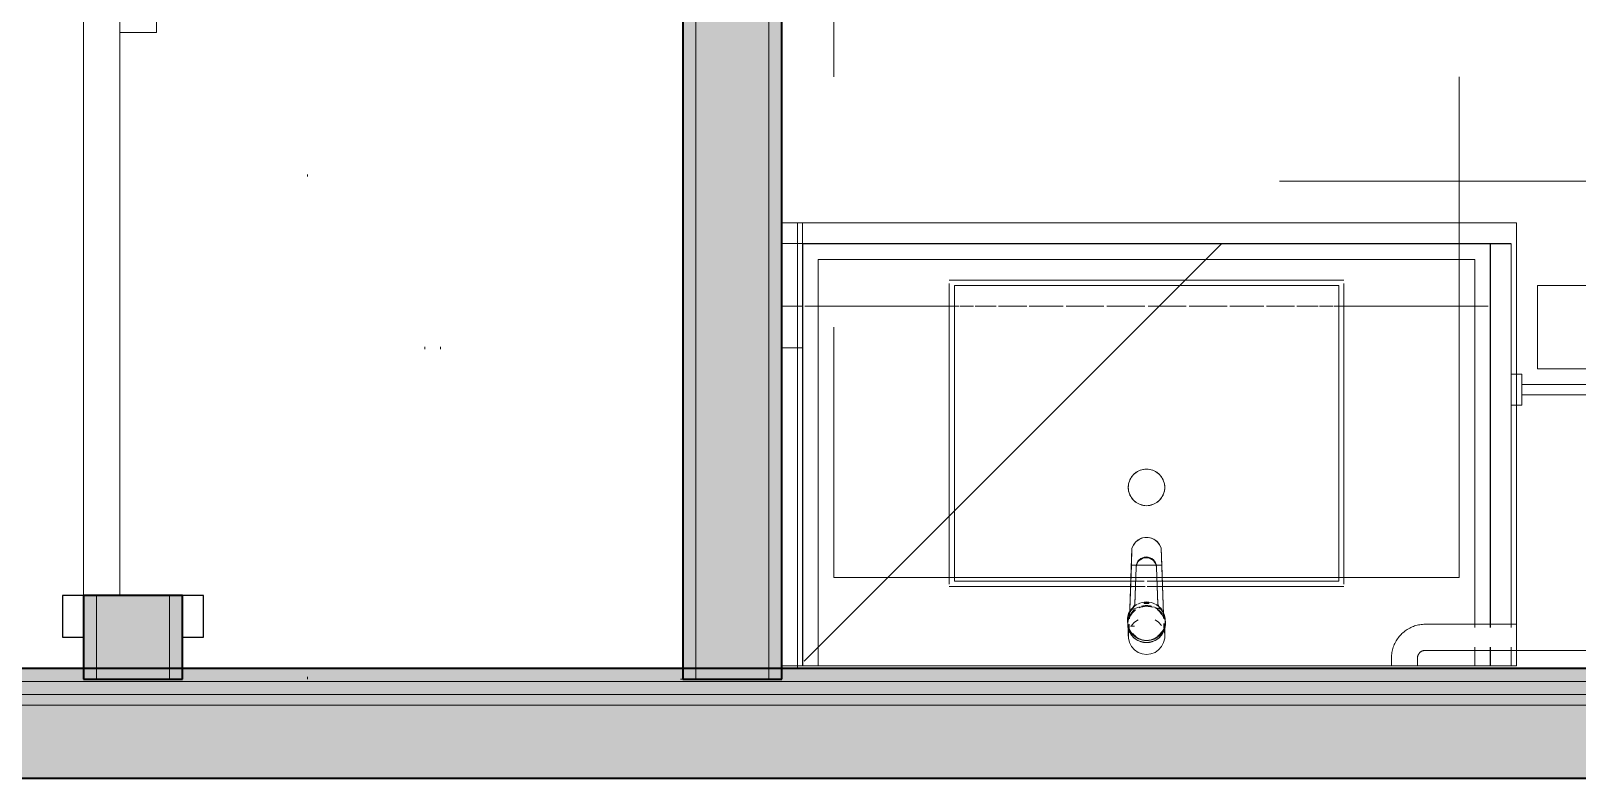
# Model space of a CAD drawing. Header units: inches. Extents: x 6 to 8416, y -388 to 6104.
# Drawn here: x 4235.4 to 4309.6, y 921.1 to 956.9 of the extents above; entities that cross this region are included whole.
import ezdxf

# ---------------------------------------------------------------- set-up
doc = ezdxf.new("R2010")
doc.units = ezdxf.units.IN
doc.header["$MEASUREMENT"] = 0
for name, pattern in [('Dash 1_16_', [48, 24, -24]), ('Dot 1_16_', [24, 0, -24]), ('Hidden 1_16_', [36, 24, -12]), ('Hidden 3_16_', [13.5, 9, -4.5])]:
    doc.linetypes.add(name, pattern=pattern)
for name, color, linetype, lineweight in [('A-DOOR', 31, 'Continuous', 18), ('A-DOOR-FRAM', 31, 'Continuous', 25), ('A-GENM', 13, 'Continuous', 18), ('A-ROOM', 32, 'Continuous', 13), ('A-WALL', 113, 'Continuous', 25), ('A-WALL-PATT', 111, 'Continuous', 35), ('I-WALL', 2, 'Continuous', 25), ('P-SANR-FIXT', 6, 'Continuous', 18), ('Q-CASE', 31, 'Continuous', 18), ('Q-SPCQ', 91, 'Continuous', 18)]:
    doc.layers.add(name, color=color, linetype=linetype, lineweight=lineweight)
pattern_1 = [(45, (-159.387, -925.686), (-16.97056, 16.97056), [])]

# ---------------------------------------------------------------- blocks, each defined once
blk = doc.blocks.new('PL BA Toilet-Unit-Two Piece-ICC ADA-AM - ICC Type B_ Side Approach_ Swing Up Bar-V318-LEVEL 3 - PLAN Copy 1 Copy 1')
at = {"layer": 'A-GENM', "linetype": 'Hidden 1_16_', "lineweight": 9}
for p, q in [((0, -5.375), (0, -0.625)), ((33, -24), (33, -0.625)), ((0, -17.651), (0, -5.375)), ((0, -18.25), (0, -17.651)), ((0, -21.911), (0, -18.441)), ((0, -22.953), (0, -22.053)), ((0, -46.547), (0, -22.953)), ((33, -24), (48, -24)), ((48, -56), (48, -24)), ((0, -47.079), (0, -46.547)), ((0, -51.798), (0, -47.138)), ((39.75, -46.75), (36, -50.5)), ((37, -49.5), (39.75, -46.75)), ((41.164, -48.164), (39.75, -46.75)), ((39.914, -46.914), (40.25, -47.25)), ((40.25, -47.25), (41.164, -48.164)), ((39.828, -49.5), (41.164, -48.164)), ((41.164, -48.164), (40.078, -49.25)), ((36, -50.5), (37, -49.5)), ((40.078, -49.25), (39.828, -49.5)), ((45.25, -49.5), (39.828, -49.5)), ((39.828, -49.5), (45.25, -49.5)), ((45.25, -51.5), (45.25, -49.5)), ((45.25, -49.5), (45.25, -51.5)), ((36, -50.5), (39.75, -54.25)), ((39.75, -54.25), (36, -50.5)), ((0, -56), (0, -51.849)), ((41.164, -52.836), (39.828, -51.5)), ((39.828, -51.5), (45.25, -51.5)), ((39.914, -51.586), (41.164, -52.836)), ((45.25, -51.5), (40, -51.5)), ((39.75, -54.25), (41.164, -52.836)), ((41.164, -52.836), (39.75, -54.25)), ((0, -56), (48, -56))]:
    blk.add_line(p, q, dxfattribs=at)
blk = doc.blocks.new('GM BA Vanity-Single - Lav Cab _ Apron-ICC ADA-AM - 33_ Sink Cab_End Panel - Forward-V320-LEVEL 3 - PLAN Copy 1 Copy 1')
at = {"layer": 'A-GENM'}
for p, q in [((0.75, 22), (0, 22)), ((0, 22), (0, 16)), ((0, 16), (0, 22)), ((0, 22), (0.75, 22)), ((0.75, 22), (0, 22)), ((0, 22), (0, 16)), ((0, 16), (0, 22)), ((0, 22), (0.75, 22)), ((0.75, 16), (0.75, 22)), ((0.75, 22), (0.75, 16)), ((1, 22), (0.75, 22)), ((0.75, 22), (1, 22)), ((35.25, 22), (1, 22)), ((1, 22), (35.25, 22)), ((35.25, 0.75), (35.25, 22)), ((35.25, 22), (35.25, 2.601)), ((8.281, 4.813), (8.281, 19)), ((8.281, 19), (26.719, 19)), ((26.719, 19), (8.281, 19)), ((8.281, 19), (8.281, 4.813)), ((26.719, 19), (26.719, 4.813)), ((26.719, 4.813), (26.719, 19)), ((0, 16), (0, 0.625)), ((0, 0.75), (0, 16)), ((0, 16), (0, 0.75)), ((0, 0.75), (0, 16)), ((0.75, 0.625), (0.75, 16)), ((0.75, 16), (0.75, 0.75)), ((16.746, 4.813), (8.281, 4.813)), ((8.281, 4.813), (16.746, 4.813)), ((16.975, 4.813), (16.746, 4.813)), ((16.746, 4.813), (16.975, 4.813)), ((17.386, 4.813), (16.975, 4.813)), ((16.975, 4.813), (17.386, 4.813)), ((17.999, 4.813), (17.531, 4.813)), ((17.531, 4.813), (17.999, 4.813)), ((18.254, 4.813), (17.999, 4.813)), ((17.999, 4.813), (18.254, 4.813)), ((26.719, 4.813), (18.254, 4.813)), ((18.254, 4.813), (26.719, 4.813)), ((35.25, 1.66), (35.25, 0.75)), ((35.25, 0.75), (0, 0.75)), ((0, 0.75), (0.75, 0.75)), ((0.75, 0.75), (35.25, 0.75))]:
    blk.add_line(p, q, dxfattribs=at)
blk = doc.blocks.new('GM Outlet Zone-AM - GM Outlet Zone-AM-V322-LEVEL 3 - PLAN Copy 1 Copy 1')
at = {"layer": 'A-GENM', "linetype": 'Dash 1_16_', "lineweight": 9}
for p, q in [((-3, 1), (3, 1)), ((3, 1), (-3, 1)), ((-3, 0.75), (-3, 1)), ((-3, 1), (-3, 0)), ((-3, 0), (-3, 0.75)), ((3, 1), (3, 0.75)), ((3, 1), (3, 0)), ((3, 0.75), (3, 0)), ((-3, 0), (3, 0)), ((3, 0), (-3, 0))]:
    blk.add_line(p, q, dxfattribs=at)
blk = doc.blocks.new('z Nested-Toilet Grab Bars - z Nested-Toilet Grab Bars-V327-LEVEL 3 - PLAN Copy 1 Copy 1')
at = {"layer": 'A-GENM', "linetype": 'Dash 1_16_', "lineweight": 9}
for p, q in [((-1.753, 29.754), (-1.738, 29.733)), ((-1.711, 29.691), (-1.699, 29.67)), ((-1.699, 29.67), (-1.687, 29.647)), ((-1.645, 29.53), (-1.639, 29.506)), ((-1.639, 29.506), (-1.634, 29.481)), ((-1.634, 29.481), (-1.63, 29.457)), ((-1.63, 29.457), (-1.628, 29.432)), ((-1.625, 28.859), (-1.625, 28.786)), ((-1.625, 28.786), (-1.625, 28.707)), ((-1.625, 28.707), (-1.625, 28.624)), ((-1.625, 28.624), (-1.625, 28.537)), ((-1.625, 28.513), (-1.625, 28.601)), ((-1.625, 28.537), (-1.625, 28.446)), ((-1.625, 28.421), (-1.625, 28.513)), ((-1.625, 28.446), (-1.625, 28.351)), ((-1.625, 28.351), (-1.625, 28.253)), ((-2.875, 26), (-2.875, 0.625)), ((-2.875, 26), (-2.875, 0.625)), ((-1.625, 0.625), (-1.625, 26)), ((-1.625, 0.625), (-1.625, 26)), ((-41.692, 2.595), (-41.75, 2.566)), ((-41.633, 2.622), (-41.692, 2.595)), ((-36.625, 2.75), (-41, 2.75)), ((-7, 2.75), (-36.625, 2.75)), ((-42.515, 1.714), (-42.537, 1.653)), ((-42.49, 1.774), (-42.515, 1.714)), ((-42.252, 2.16), (-42.293, 2.109)), ((-41.004, 1.5), (-41, 1.5)), ((-41, 1.5), (-36.625, 1.5)), ((-36.625, 1.5), (-7, 1.5)), ((-42.625, 1.143), (-42.625, 1.125)), ((-42.625, 1.125), (-42.625, 0.75)), ((-42.611, 1.337), (-42.618, 1.272)), ((-42.601, 1.401), (-42.611, 1.337)), ((-41.375, 1.14), (-41.374, 1.155)), ((-41.375, 1.125), (-41.375, 1.14)), ((-41.375, 0.75), (-41.375, 1.125)), ((-41.374, 1.155), (-41.372, 1.17)), ((-41.372, 1.17), (-41.37, 1.185)), ((-41.351, 1.257), (-41.345, 1.271)), ((-41.325, 1.311), (-41.318, 1.324)), ((-41.318, 1.324), (-41.31, 1.337)), ((-41.261, 1.394), (-41.25, 1.404)), ((-41.215, 1.432), (-41.203, 1.441)), ((-41.203, 1.441), (-41.19, 1.448)), ((-41.19, 1.448), (-41.177, 1.456)), ((-6.625, 1.125), (-6.625, 0.625)), ((-5.375, 0.625), (-5.375, 1.125))]:
    blk.add_line(p, q, dxfattribs=at)
at = {"layer": 'A-GENM', "linetype": 'Dash 1_16_', "lineweight": 9, "flags": 128}
for points in [[(-2.875, 29.375), (-2.875, 29.4), (-2.873, 29.425), (-2.871, 29.45), (-2.867, 29.475), (-2.863, 29.499), (-2.857, 29.524), (-2.851, 29.548), (-2.843, 29.572), (-2.835, 29.595), (-2.826, 29.618), (-2.815, 29.641), (-2.804, 29.664), (-2.792, 29.686), (-2.78, 29.707), (-2.766, 29.728), (-2.751, 29.748), (-2.736, 29.768), (-2.72, 29.787), (-2.703, 29.806), (-2.685, 29.823), (-2.667, 29.84), (-2.648, 29.857), (-2.629, 29.872), (-2.608, 29.887), (-2.588, 29.901), (-2.566, 29.914), (-2.545, 29.926), (-2.522, 29.938), (-2.5, 29.948), (-2.476, 29.958), (-2.453, 29.966), (-2.429, 29.974), (-2.405, 29.98), (-2.381, 29.986), (-2.356, 29.991), (-2.332, 29.995), (-2.307, 29.997), (-2.282, 29.999), (-2.257, 30), (-2.25, 30)], [(-2.25, 30), (-2.225, 30), (-2.2, 29.998), (-2.175, 29.996), (-2.15, 29.992), (-2.126, 29.988), (-2.101, 29.982), (-2.077, 29.976), (-2.053, 29.968), (-2.03, 29.96), (-2.007, 29.951), (-1.984, 29.94), (-1.961, 29.929), (-1.939, 29.917), (-1.918, 29.905), (-1.897, 29.891), (-1.877, 29.876), (-1.857, 29.861), (-1.838, 29.845), (-1.819, 29.828), (-1.802, 29.81), (-1.785, 29.792), (-1.768, 29.773), (-1.753, 29.754)], [(-1.738, 29.733), (-1.724, 29.713), (-1.711, 29.691)], [(-2.875, 29.375), (-2.875, 29.372), (-2.875, 29.364), (-2.875, 29.351), (-2.875, 29.332), (-2.875, 29.308), (-2.875, 29.278), (-2.875, 29.244), (-2.875, 29.204), (-2.875, 29.159), (-2.875, 29.109), (-2.875, 29.054), (-2.875, 28.994), (-2.875, 28.929), (-2.875, 28.859), (-2.875, 28.786), (-2.875, 28.707), (-2.875, 28.624), (-2.875, 28.537), (-2.875, 28.446), (-2.875, 28.351), (-2.875, 28.253), (-2.875, 28.15), (-2.875, 28.045), (-2.875, 27.936), (-2.875, 27.824), (-2.875, 27.708), (-2.875, 27.591), (-2.875, 27.47), (-2.875, 27.348), (-2.875, 27.223), (-2.875, 27.096), (-2.875, 26.968), (-2.875, 26.838), (-2.875, 26.706), (-2.875, 26.574), (-2.875, 26.44), (-2.875, 26.306), (-2.875, 26.171), (-2.875, 26.036), (-2.875, 26)], [(-2.875, 26), (-2.875, 26.135), (-2.875, 26.27), (-2.875, 26.404), (-2.875, 26.538), (-2.875, 26.671), (-2.875, 26.802), (-2.875, 26.933), (-2.875, 27.062), (-2.875, 27.189), (-2.875, 27.314), (-2.875, 27.438), (-2.875, 27.559), (-2.875, 27.677), (-2.875, 27.793), (-2.875, 27.906), (-2.875, 28.016), (-2.875, 28.122), (-2.875, 28.225), (-2.875, 28.325), (-2.875, 28.421), (-2.875, 28.513), (-2.875, 28.601), (-2.875, 28.685), (-2.875, 28.765), (-2.875, 28.84), (-2.875, 28.911), (-2.875, 28.977), (-2.875, 29.038), (-2.875, 29.094), (-2.875, 29.146), (-2.875, 29.192), (-2.875, 29.233), (-2.875, 29.269), (-2.875, 29.3), (-2.875, 29.326), (-2.875, 29.346), (-2.875, 29.361), (-2.875, 29.371), (-2.875, 29.375)], [(-1.687, 29.647), (-1.677, 29.625), (-1.667, 29.601), (-1.659, 29.578), (-1.651, 29.554), (-1.645, 29.53)], [(-1.628, 29.432), (-1.626, 29.407), (-1.625, 29.382), (-1.625, 29.375)], [(-1.625, 29.375), (-1.625, 29.372), (-1.625, 29.364), (-1.625, 29.351), (-1.625, 29.332), (-1.625, 29.308)], [(-1.625, 29.269), (-1.625, 29.3), (-1.625, 29.326), (-1.625, 29.346), (-1.625, 29.361), (-1.625, 29.371), (-1.625, 29.375)], [(-1.625, 29.308), (-1.625, 29.278), (-1.625, 29.244), (-1.625, 29.204)], [(-1.625, 29.146), (-1.625, 29.192), (-1.625, 29.233), (-1.625, 29.269)], [(-1.625, 29.204), (-1.625, 29.159), (-1.625, 29.109), (-1.625, 29.054), (-1.625, 28.994)], [(-1.625, 28.601), (-1.625, 28.685), (-1.625, 28.765), (-1.625, 28.84), (-1.625, 28.911), (-1.625, 28.977), (-1.625, 29.038), (-1.625, 29.094), (-1.625, 29.146)], [(-1.625, 28.994), (-1.625, 28.929), (-1.625, 28.859)], [(-1.625, 28.016), (-1.625, 28.122), (-1.625, 28.225), (-1.625, 28.325), (-1.625, 28.421)], [(-1.625, 28.253), (-1.625, 28.15), (-1.625, 28.045)], [(-1.625, 28.045), (-1.625, 27.936), (-1.625, 27.824), (-1.625, 27.708), (-1.625, 27.591), (-1.625, 27.47), (-1.625, 27.348), (-1.625, 27.223), (-1.625, 27.096), (-1.625, 26.968), (-1.625, 26.838), (-1.625, 26.706), (-1.625, 26.574), (-1.625, 26.44), (-1.625, 26.306), (-1.625, 26.171), (-1.625, 26.036), (-1.625, 26)], [(-1.625, 26), (-1.625, 26.135), (-1.625, 26.27), (-1.625, 26.404), (-1.625, 26.538), (-1.625, 26.671), (-1.625, 26.802), (-1.625, 26.933), (-1.625, 27.062), (-1.625, 27.189), (-1.625, 27.314), (-1.625, 27.438), (-1.625, 27.559), (-1.625, 27.677), (-1.625, 27.793), (-1.625, 27.906), (-1.625, 28.016)], [(-42.022, 2.389), (-42.072, 2.347), (-42.119, 2.303), (-42.166, 2.257), (-42.21, 2.21), (-42.252, 2.16)], [(-41.863, 2.502), (-41.918, 2.466), (-41.97, 2.428), (-42.022, 2.389)], [(-41.75, 2.566), (-41.807, 2.535), (-41.863, 2.502)], [(-41.511, 2.668), (-41.572, 2.646), (-41.633, 2.622)], [(-41.386, 2.703), (-41.449, 2.687), (-41.511, 2.668)], [(-41.259, 2.729), (-41.323, 2.718), (-41.386, 2.703)], [(-41, 2.75), (-41.065, 2.749), (-41.13, 2.745), (-41.195, 2.738), (-41.259, 2.729)], [(-5.375, 1.125), (-5.376, 1.19), (-5.38, 1.255), (-5.387, 1.32), (-5.396, 1.384), (-5.407, 1.448), (-5.422, 1.511), (-5.438, 1.574), (-5.457, 1.636), (-5.479, 1.697), (-5.503, 1.758), (-5.53, 1.817), (-5.559, 1.875), (-5.59, 1.932), (-5.623, 1.988), (-5.659, 2.043), (-5.697, 2.095), (-5.736, 2.147), (-5.778, 2.197), (-5.822, 2.244), (-5.868, 2.291), (-5.915, 2.335), (-5.965, 2.377), (-6.016, 2.418), (-6.068, 2.456), (-6.122, 2.492), (-6.177, 2.526), (-6.234, 2.558), (-6.292, 2.588), (-6.351, 2.615), (-6.411, 2.64), (-6.472, 2.662), (-6.534, 2.682), (-6.597, 2.699), (-6.66, 2.714), (-6.724, 2.726), (-6.788, 2.736), (-6.853, 2.743), (-6.917, 2.748), (-6.982, 2.75), (-7, 2.75)], [(-42.537, 1.653), (-42.557, 1.591), (-42.574, 1.528), (-42.589, 1.465), (-42.601, 1.401)], [(-42.433, 1.891), (-42.463, 1.833), (-42.49, 1.774)], [(-42.367, 2.003), (-42.401, 1.948), (-42.433, 1.891)], [(-42.293, 2.109), (-42.331, 2.057), (-42.367, 2.003)], [(-41.177, 1.456), (-41.163, 1.463), (-41.15, 1.469), (-41.136, 1.475), (-41.122, 1.48), (-41.108, 1.484), (-41.093, 1.488)], [(-41.093, 1.488), (-41.078, 1.492), (-41.064, 1.495)], [(-41.064, 1.495), (-41.049, 1.497), (-41.034, 1.498), (-41.019, 1.5), (-41.004, 1.5)], [(-7, 1.5), (-6.985, 1.5), (-6.97, 1.499), (-6.955, 1.497), (-6.94, 1.495), (-6.925, 1.493), (-6.911, 1.489), (-6.896, 1.485), (-6.882, 1.481), (-6.868, 1.476), (-6.854, 1.47), (-6.84, 1.464), (-6.827, 1.458), (-6.814, 1.45), (-6.801, 1.443), (-6.788, 1.435), (-6.776, 1.426), (-6.764, 1.417), (-6.753, 1.407), (-6.742, 1.397), (-6.731, 1.386), (-6.721, 1.375), (-6.711, 1.364), (-6.702, 1.352), (-6.693, 1.34), (-6.684, 1.328), (-6.677, 1.315), (-6.669, 1.302), (-6.662, 1.288), (-6.656, 1.275), (-6.65, 1.261), (-6.645, 1.247), (-6.641, 1.233), (-6.637, 1.218), (-6.633, 1.203), (-6.63, 1.189), (-6.628, 1.174), (-6.627, 1.159), (-6.625, 1.144), (-6.625, 1.129), (-6.625, 1.125)], [(-42.618, 1.272), (-42.623, 1.208), (-42.625, 1.143)], [(-41.37, 1.185), (-41.368, 1.2), (-41.364, 1.214), (-41.36, 1.229)], [(-41.36, 1.229), (-41.356, 1.243), (-41.351, 1.257)], [(-41.345, 1.271), (-41.339, 1.285), (-41.333, 1.298), (-41.325, 1.311)], [(-41.31, 1.337), (-41.301, 1.349), (-41.292, 1.361)], [(-41.292, 1.361), (-41.282, 1.372), (-41.272, 1.383), (-41.261, 1.394)], [(-41.25, 1.404), (-41.239, 1.414), (-41.227, 1.423), (-41.215, 1.432)]]:
    blk.add_lwpolyline(points, dxfattribs=at)
blk = doc.blocks.new('z Nested-Lav Basin-Rectangular - Rectangular-V329-LEVEL 3 - PLAN Copy 1 Copy 1')
at = {"layer": 'P-SANR-FIXT', "lineweight": 9}
for p, q in [((-9.469, 7.301), (9.469, 7.301)), ((-9.231, 7.301), (-9.469, 7.301)), ((-9.469, 7.141), (-9.469, -7.282)), ((-8.531, 7.301), (-9.231, 7.301)), ((-9.219, -7.137), (-9.219, 7.051)), ((-9.219, 7.051), (9.219, 7.051)), ((-9.219, 7.051), (-8.988, 7.051)), ((-8.988, 7.051), (-8.306, 7.051)), ((-7.403, 7.301), (-8.531, 7.301)), ((-8.306, 7.051), (-7.208, 7.051)), ((-5.904, 7.301), (-7.403, 7.301)), ((-7.208, 7.051), (-5.748, 7.051)), ((-4.108, 7.301), (-5.904, 7.301)), ((-5.748, 7.051), (-4, 7.051)), ((-2.107, 7.301), (-4.108, 7.301)), ((-4, 7.051), (-2.051, 7.051)), ((0, 7.301), (-2.107, 7.301)), ((-2.051, 7.051), (0, 7.051)), ((2.107, 7.301), (0, 7.301)), ((0, 7.051), (2.051, 7.051)), ((2.051, 7.051), (4, 7.051)), ((4.108, 7.301), (2.107, 7.301)), ((4, 7.051), (5.748, 7.051)), ((5.904, 7.301), (4.108, 7.301)), ((5.748, 7.051), (7.208, 7.051)), ((7.403, 7.301), (5.904, 7.301)), ((7.208, 7.051), (8.306, 7.051)), ((8.531, 7.301), (7.403, 7.301)), ((8.306, 7.051), (8.988, 7.051)), ((9.231, 7.301), (8.531, 7.301)), ((8.988, 7.051), (9.219, 7.051)), ((9.219, 7.051), (9.219, -7.137)), ((9.469, 7.301), (9.231, 7.301)), ((9.469, -7.278), (9.469, 7.139)), ((-9.469, -7.387), (-9.231, -7.387)), ((-0.764, -7.387), (-9.469, -7.387)), ((-9.231, -7.387), (-8.531, -7.387)), ((-0.754, -7.137), (-9.219, -7.137)), ((-8.988, -7.137), (-9.219, -7.137)), ((-8.306, -7.137), (-8.988, -7.137)), ((-8.531, -7.387), (-7.403, -7.387)), ((-7.208, -7.137), (-8.306, -7.137)), ((-7.403, -7.387), (-5.904, -7.387)), ((-5.748, -7.137), (-7.208, -7.137)), ((-5.904, -7.387), (-4.108, -7.387)), ((-4, -7.137), (-5.748, -7.137)), ((-4.108, -7.387), (-2.107, -7.387)), ((-2.051, -7.137), (-4, -7.137)), ((-2.107, -7.387), (-0.768, -7.387)), ((-0.759, -7.137), (-2.051, -7.137)), ((-0.768, -7.387), (-0.537, -7.387)), ((-0.534, -7.387), (-0.764, -7.387)), ((-0.528, -7.137), (-0.759, -7.137)), ((-0.525, -7.137), (-0.754, -7.137)), ((-0.537, -7.387), (-0.073, -7.387)), ((-0.073, -7.387), (-0.534, -7.387)), ((-0.114, -7.137), (-0.528, -7.137)), ((-0.114, -7.137), (-0.525, -7.137)), ((0.499, -7.137), (0.031, -7.137)), ((0.501, -7.137), (0.031, -7.137)), ((0.032, -7.387), (0.51, -7.387)), ((0.508, -7.387), (0.032, -7.387)), ((0.754, -7.137), (0.499, -7.137)), ((0.759, -7.137), (0.501, -7.137)), ((0.764, -7.387), (0.508, -7.387)), ((0.51, -7.387), (0.768, -7.387)), ((9.219, -7.137), (0.754, -7.137)), ((2.051, -7.137), (0.759, -7.137)), ((9.469, -7.387), (0.764, -7.387)), ((0.768, -7.387), (2.107, -7.387)), ((4, -7.137), (2.051, -7.137)), ((2.107, -7.387), (4.108, -7.387)), ((5.748, -7.137), (4, -7.137)), ((4.108, -7.387), (5.904, -7.387)), ((7.208, -7.137), (5.748, -7.137)), ((5.904, -7.387), (7.403, -7.387)), ((8.306, -7.137), (7.208, -7.137)), ((7.403, -7.387), (8.531, -7.387)), ((8.988, -7.137), (8.306, -7.137)), ((8.531, -7.387), (9.231, -7.387)), ((9.219, -7.137), (8.988, -7.137)), ((9.231, -7.387), (9.469, -7.387))]:
    blk.add_line(p, q, dxfattribs=at)
at = {"layer": 'P-SANR-FIXT'}
blk.add_circle((0, -2.637), 0.875, dxfattribs=at)
at = {"layer": 'P-SANR-FIXT', "lineweight": 9}
for points in [[(-0.875, -2.637), (-0.875, -2.535), (-0.839, -2.331), (-0.684, -2.062), (-0.447, -1.863), (-0.155, -1.757), (0.155, -1.757), (0.447, -1.863), (0.684, -2.063), (0.839, -2.331), (0.875, -2.535), (0.875, -2.637)], [(-0.67, -2.074), (-0.736, -2.152), (-0.787, -2.242), (-0.822, -2.337)], [(-0.438, -1.879), (-0.526, -1.93), (-0.605, -1.996), (-0.67, -2.074)], [(-0.152, -1.775), (-0.252, -1.793), (-0.349, -1.828), (-0.438, -1.879)], [(0.152, -1.775), (0.052, -1.757), (-0.052, -1.757), (-0.152, -1.775)], [(0.438, -1.879), (0.349, -1.828), (0.252, -1.793), (0.152, -1.775)], [(0.67, -2.074), (0.605, -1.996), (0.526, -1.93), (0.438, -1.879)], [(0.822, -2.337), (0.787, -2.242), (0.736, -2.152), (0.67, -2.074)], [(-0.822, -2.337), (-0.857, -2.433), (-0.875, -2.535), (-0.875, -2.637)], [(-0.875, -2.637), (-0.875, -2.738), (-0.857, -2.84), (-0.822, -2.936)], [(0.875, -2.637), (0.875, -2.738), (0.839, -2.942), (0.684, -3.21), (0.447, -3.41), (0.155, -3.516), (-0.155, -3.516), (-0.447, -3.41), (-0.684, -3.211), (-0.839, -2.942), (-0.875, -2.738), (-0.875, -2.637)], [(-0.822, -2.936), (-0.787, -3.032), (-0.736, -3.121), (-0.67, -3.199)], [(0.67, -3.199), (0.736, -3.121), (0.787, -3.031), (0.822, -2.936)], [(0.875, -2.637), (0.875, -2.535), (0.857, -2.433), (0.822, -2.337)], [(0.822, -2.936), (0.857, -2.84), (0.875, -2.738), (0.875, -2.637)], [(-0.67, -3.199), (-0.605, -3.277), (-0.526, -3.343), (-0.438, -3.394)], [(-0.438, -3.394), (-0.349, -3.445), (-0.252, -3.481), (-0.152, -3.498)], [(-0.152, -3.498), (-0.052, -3.516), (0.052, -3.516), (0.152, -3.498)], [(0.152, -3.498), (0.252, -3.481), (0.349, -3.445), (0.438, -3.394)], [(0.438, -3.394), (0.526, -3.343), (0.605, -3.277), (0.67, -3.199)]]:
    blk.add_open_spline(points, degree=3, dxfattribs=at)
blk = doc.blocks.new('z Nested-Faucet-BA-Sngl Handle - Faucet-V330-LEVEL 3 - PLAN Copy 1 Copy 1')
at = {"layer": 'P-SANR-FIXT'}
for p, q in [((-0.697, 2.584), (-0.82, -0.808)), ((-0.727, 1.767), (-0.697, 2.584)), ((-0.697, 2.584), (-0.63, 2.738)), ((-0.63, 2.738), (-0.53, 2.874)), ((0.812, -0.587), (0.697, 2.591)), ((0.697, 2.591), (0.727, 1.767)), ((-0.82, -0.808), (-0.727, 1.767)), ((0.727, 1.767), (-0.727, 1.767)), ((-0.5, 1.664), (-0.567, -0.126)), ((-0.567, -0.085), (-0.502, 1.664)), ((0.538, -0.119), (0.476, 1.663)), ((0.477, 1.663), (0.538, -0.078)), ((0.727, 1.767), (0.812, -0.587)), ((-0.567, -0.126), (-0.567, -0.085)), ((-0.118, -0.019), (-0.118, -0.06)), ((-0.114, -0.019), (-0.118, -0.019)), ((-0.102, -0.019), (-0.118, -0.019)), ((-0.102, -0.019), (-0.114, -0.019)), ((-0.084, -0.019), (-0.102, -0.019)), ((-0.084, -0.019), (-0.102, -0.019)), ((-0.059, -0.019), (-0.084, -0.019)), ((-0.059, -0.019), (-0.084, -0.019)), ((-0.031, -0.019), (-0.059, -0.019)), ((-0.031, -0.019), (-0.059, -0.019)), ((0, -0.019), (-0.031, -0.019)), ((0.084, -0.019), (-0.031, -0.019)), ((0.059, -0.019), (0, -0.019)), ((0.084, -0.019), (0.059, -0.019)), ((0.102, -0.019), (0.084, -0.019)), ((0.102, -0.019), (0.084, -0.019)), ((0.114, -0.019), (0.102, -0.019)), ((0.114, -0.019), (0.102, -0.019)), ((0.118, -0.019), (0.114, -0.019)), ((0.118, -0.019), (0.114, -0.019)), ((0.118, -0.06), (0.118, -0.019)), ((0.538, -0.119), (0.538, -0.078)), ((0.608, -0.267), (0.608, -0.226)), ((-0.913, -0.806), (-0.913, -0.847)), ((-0.904, -0.911), (-0.904, -1.059)), ((-0.901, -0.993), (-0.904, -1.059)), ((-0.904, -1.059), (-0.892, -1.197)), ((-0.878, -1.072), (-0.878, -1.628)), ((-0.837, -1.058), (-0.837, -1.146)), ((-0.829, -1.058), (-0.837, -1.058)), ((-0.837, -1.058), (-0.829, -1.058)), ((-0.837, -1.146), (-0.837, -1.3)), ((-0.57, -1.146), (-0.772, -1.146)), ((-0.582, -0.966), (-0.723, -1.126)), ((-0.408, -0.845), (-0.582, -0.966)), ((0.582, -0.966), (0.408, -0.845)), ((0.723, -1.126), (0.582, -0.966)), ((0.835, -1.214), (0.828, -1.029)), ((0.832, -1.146), (0.836, -1.232)), ((0.85, -1.232), (0.836, -1.232)), ((0.836, -1.232), (0.85, -1.232)), ((0.85, -1.3), (0.85, -1.232)), ((0.85, -1.232), (0.85, -1.3)), ((0.878, -1.628), (0.878, -1.072)), ((0.89, -0.966), (0.89, -0.926)), ((0.892, -1.197), (0.904, -1.059)), ((0.904, -1.059), (0.901, -0.993)), ((0.904, -1.059), (0.904, -0.911)), ((-0.73, -1.571), (-0.586, -1.721))]:
    blk.add_line(p, q, dxfattribs=at)
at = {"layer": 'P-SANR-FIXT', "flags": 128}
for points in [[(0.697, 2.591), (0.62, 2.76), (0.503, 2.903), (0.353, 3.013), (0.181, 3.081), (-0.003, 3.103), (-0.187, 3.079), (-0.358, 3.009), (-0.506, 2.898), (-0.622, 2.753), (-0.697, 2.584)], [(-0.53, 2.874), (-0.401, 2.982), (-0.251, 3.059), (-0.087, 3.098), (0.081, 3.099), (0.246, 3.061), (0.397, 2.987), (0.527, 2.879)], [(0.527, 2.879), (0.628, 2.745), (0.697, 2.591)], [(0, -1.844), (-0.217, -1.816), (-0.421, -1.736), (-0.601, -1.607), (-0.745, -1.438), (-0.846, -1.238), (-0.898, -1.019), (-0.897, -0.793), (-0.843, -0.574), (-0.74, -0.375)], [(-0.74, -0.375), (-0.375, -0.243), (0, -0.193)], [(0, -0.193), (0.38, -0.244), (0.74, -0.375)], [(0.74, -0.375), (0.843, -0.574), (0.897, -0.793), (0.898, -1.019), (0.846, -1.238), (0.745, -1.438), (0.601, -1.607), (0.421, -1.736), (0.217, -1.816), (0, -1.844)], [(-0.892, -1.197), (-0.834, -1.393), (-0.73, -1.571)], [(-0.83, -1.338), (-0.872, -1.522), (-0.872, -1.735), (-0.821, -1.942), (-0.723, -2.131), (-0.582, -2.291), (-0.408, -2.412), (-0.21, -2.488), (0, -2.513)], [(0, -1.929), (0.211, -1.905), (0.41, -1.834), (0.586, -1.721), (0.73, -1.571), (0.834, -1.393), (0.892, -1.197)], [(0, -2.513), (0.21, -2.488), (0.408, -2.412), (0.582, -2.291), (0.723, -2.131), (0.821, -1.942), (0.872, -1.735), (0.872, -1.522), (0.83, -1.338)], [(-0.586, -1.721), (-0.41, -1.834), (-0.211, -1.905), (0, -1.929)]]:
    blk.add_lwpolyline(points, dxfattribs=at)
at = {"layer": 'P-SANR-FIXT'}
for centre, major_axis, ratio, start_param, end_param in [((-0.012, 1.687), (0.488, 0), 0.981627, 0.034194, 3.105026), ((-0.012, 1.647), (0.488, 0), 0.981627, 0.034194, 3.105026), ((0, -0.89), (0.904, 0), 0.992546, 1.570796, 2.050618), ((0, -0.89), (0.904, 0), 0.992546, 1.090975, 1.570796), ((-0.322, -0.785), (0.591, 0), 0.981627, 2.568497, 3.104199), ((-0.322, -0.826), (0.591, 0), 0.981627, 2.568497, 3.104199), ((0, -1.061), (0.904, 0), 0.992546, 2.567292, 3.065539), ((0.566, -1.388), (1.648, 0), 0.981627, 2.4228, 2.568497), ((0.566, -1.348), (1.648, 0), 0.981627, 2.495649, 2.568497), ((0, -1.072), (0.878, 0), 0.992546, 2.207473, 2.732128), ((0, -1.072), (0.878, 0), 0.992546, 2.207473, 2.732128), ((0.566, -1.348), (1.648, 0), 0.981627, 2.4228, 2.495649), ((0, -1.061), (0.904, 0), 0.992546, 2.222877, 2.532851), ((0, -0.89), (0.904, 0), 0.992546, 2.103114, 2.530439), ((-1.05, 0.04), (0.5, 0), 0.981627, 5.564393, 6.024593), ((-1.05, 0), (0.5, 0), 0.981627, 5.564393, 5.880213), ((-1.05, 0), (0.5, 0), 0.981627, 5.880213, 6.024593), ((0, -1.072), (0.878, 0), 0.992546, 1.580388, 1.97866), ((0, -1.072), (0.878, 0), 0.992546, 1.580388, 1.97866), ((0, -1.061), (-0.904, 0), 0.992546, 4.712389, 4.982668), ((0, -1.061), (0.904, 0), 0.992546, 1.297215, 1.570796), ((0, -1.072), (0.878, 0), 0.992546, 1.261267, 1.561205), ((0, -1.072), (0.878, 0), 0.992546, 1.261267, 1.561205), ((0, -1.061), (0.904, 0), 0.992546, 0.574301, 1.072549), ((0, -0.89), (0.904, 0), 0.992546, 0.611154, 1.048209), ((0, -1.072), (0.878, 0), 0.992546, 0.314159, 0.942478), ((0, -1.072), (0.878, 0), 0.992546, 0.314159, 0.942478), ((1.193, 0.131), (0.689, 0), 0.981627, 3.457004, 3.698846), ((1.193, 0.091), (0.689, 0), 0.981627, 3.457004, 3.574523), ((1.193, 0.091), (0.689, 0), 0.981627, 3.574523, 3.698846), ((0.057, -0.818), (0.817, 0), 0.981627, 0.649221, 0.830651), ((0.057, -0.859), (0.817, 0), 0.981627, 0.28636, 0.830651), ((0.057, -0.818), (0.817, 0), 0.981627, 0.46779, 0.649221), ((0, -1.061), (0.904, 0), 0.992546, 0.29608, 0.522446), ((0.057, -0.818), (0.817, 0), 0.981627, 0.28636, 0.46779), ((-0.314, -0.926), (1.204, 0), 0.981627, 0.122173, 0.28636), ((-0.314, -0.966), (1.204, 0), 0.981627, 6.241172, 6.569545), ((0.254, -0.847), (1.168, 0), 0.981627, 3.104199, 3.617494), ((0.254, -0.806), (1.168, 0), 0.981627, 3.104199, 3.319048), ((0, -1.072), (0.878, 0), 0.992546, 3.455752, 4.712389), ((0, -1.072), (0.878, 0), 0.992546, 3.455752, 4.712389), ((0.006, -0.973), (0.888, 0), 0.981627, 3.617494, 5.349276), ((0, -1.072), (0.878, 0), 0.992546, 4.712389, 5.969026), ((0, -1.072), (-0.878, 0), 0.992546, 1.570796, 2.827433), ((0.011, -0.98), (0.879, 0), 0.981627, 5.349276, 6.241172), ((0.011, -0.939), (0.879, 0), 0.981627, 5.57225, 5.795224), ((0, -1.072), (0.878, 0), 0.992546, 6.116775, 6.335526), ((-0.314, -0.926), (1.204, 0), 0.981627, 0, 0.122173), ((-0.314, -0.926), (-1.204, 0), 0.981627, 3.099579, 3.141593), ((0.006, -0.932), (0.888, 0), 0.981627, 3.864891, 4.112289), ((0.011, -0.939), (0.879, 0), 0.981627, 5.349276, 5.57225)]:
    blk.add_ellipse(centre, major_axis=major_axis, ratio=ratio, start_param=start_param, end_param=end_param, dxfattribs=at)
for points in [[(-0.115, -0.056), (-0.117, -0.058), (-0.118, -0.059), (-0.118, -0.06)], [(-0.092, -0.066), (-0.087, -0.066), (-0.074, -0.067), (-0.059, -0.067), (-0.051, -0.067)], [(0.106, -0.052), (0.103, -0.051), (0.098, -0.049), (0.093, -0.048)], [(0.115, -0.056), (0.113, -0.055), (0.11, -0.054), (0.106, -0.052)], [(0.118, -0.06), (0.118, -0.059), (0.117, -0.058), (0.115, -0.056)]]:
    blk.add_open_spline(points, degree=3, dxfattribs=at)
for points, knots in [([(-0.118, -0.06), (-0.118, -0.062), (-0.112, -0.065), (-0.098, -0.066), (-0.092, -0.066)], [0, 0, 0, 0, 0.2857143, 0.4285714, 0.4285714, 0.4285714, 0.4285714]), ([(0, -0.038), (-0.018, -0.038), (-0.044, -0.039), (-0.075, -0.044), (-0.096, -0.049), (-0.109, -0.053), (-0.114, -0.056), (-0.115, -0.056)], [0, 0, 0, 0, 0.2857143, 0.4285714, 0.5714286, 0.7857143, 0.8571429, 0.8571429, 0.8571429, 0.8571429]), ([(-0.051, -0.067), (-0.047, -0.067), (-0.031, -0.067), (-0.013, -0.067), (0, -0.067)], [0.7142857, 0.7142857, 0.7142857, 0.7142857, 0.7857143, 1, 1, 1, 1]), ([(0.093, -0.048), (0.087, -0.047), (0.071, -0.043), (0.04, -0.039), (0.014, -0.038), (0, -0.038)], [0.4285714, 0.4285714, 0.4285714, 0.4285714, 0.5714286, 0.7857143, 1, 1, 1, 1]), ([(0, -0.067), (0.018, -0.067), (0.044, -0.067), (0.074, -0.067), (0.096, -0.066), (0.114, -0.064), (0.118, -0.062), (0.118, -0.06)], [0, 0, 0, 0, 0.285714, 0.428571, 0.571429, 0.785714, 1, 1, 1, 1])]:
    blk.add_open_spline(points, degree=3, knots=knots, dxfattribs=at)
blk = doc.blocks.new('z Nested-Clearance-Plumbing-AM - Clearance-V313-LEVEL 3 - PLAN Copy 1 Copy 1')
at = {"layer": 'A-GENM', "linetype": 'Hidden 1_16_', "lineweight": 9}
for p, q in [((15, 48), (-15, 48)), ((-15, 48), (-15, 0)), ((15, 0), (15, 48)), ((-15, 0), (-0.748, 0)), ((-0.748, 0), (-0.518, 0)), ((-0.518, 0), (0.492, 0)), ((0.492, 0), (0.748, 0)), ((0.748, 0), (15, 0))]:
    blk.add_line(p, q, dxfattribs=at)
blk = doc.blocks.new('CW Closet Shelf-AM - CW Closet Shelf-AM-5940320-LEVEL 3 - PLAN Copy 1 Copy 1')
at = {"layer": 'Q-CASE', "linetype": 'Dot 1_16_', "lineweight": 9}
for p, q in [((-31.325, -42), (-31.325, -24)), ((-31.325, -24), (32.8, -24)), ((32.8, -24), (32.8, -42)), ((-31.325, -35.625), (32.8, -35.625)), ((-31.325, -36.375), (32.8, -36.375)), ((32.8, -42), (-31.325, -42))]:
    blk.add_line(p, q, dxfattribs=at)
blk = doc.blocks.new('Unit-Double-Sliding-Flush-ICC ADA-AM - 56_ x 84_-FG-NR __U-S2 _ SLIDING CLOSET_-5466156-LEVEL 3 - PLAN Copy 1 Copy 1')
at = {"layer": 'A-DOOR', "lineweight": 9}
for p, q in [((-10.5, 14.875), (-9, 13.375)), ((-20, 13.375), (-9, 13.375)), ((-9, 13.375), (-10.5, 11.875)), ((1, 7.375), (-28, 7.375)), ((-28, 7.375), (-28, 5.625)), ((1, 7.375), (1, 5.625)), ((-28, 5.625), (-1, 5.625)), ((-1, 5.625), (1, 5.625)), ((1, 5.625), (-1, 5.625)), ((-1, 3.875), (-1, 5.625)), ((28, 5.625), (1, 5.625)), ((28, 3.875), (28, 5.625)), ((-1, 3.875), (28, 3.875)), ((9, -1), (10.5, 0.5)), ((10.5, -2.5), (9, -1)), ((20, -1), (9, -1))]:
    blk.add_line(p, q, dxfattribs=at)
at = {"layer": 'A-DOOR'}
for p, q in [((1, 7.375), (-28, 7.375)), ((-28, 7.375), (-28, 5.625)), ((1, 5.625), (1, 7.375)), ((-28, 5.625), (1, 5.625)), ((28, 5.625), (-1, 5.625)), ((-1, 5.625), (-1, 3.875)), ((28, 3.875), (28, 5.625)), ((-1, 3.875), (28, 3.875))]:
    blk.add_line(p, q, dxfattribs=at)
at = {"layer": 'A-DOOR-FRAM'}
for p, q in [((-28, 8.375), (-30, 8.375)), ((-30, 8.375), (-30, 7.375)), ((-28, 7.375), (-28, 8.375)), ((30, 8.375), (28, 8.375)), ((28, 8.375), (28, 7.375)), ((30, 7.375), (30, 8.375)), ((-30, 7.375), (-28, 7.375)), ((28, 7.375), (30, 7.375)), ((-28, 2.625), (-30, 2.625)), ((-30, 2.625), (-30, 1.625)), ((-28, 1.625), (-28, 2.625)), ((30, 2.625), (28, 2.625)), ((28, 2.625), (28, 1.625)), ((30, 1.625), (30, 2.625)), ((-30, 1.625), (-28, 1.625)), ((28, 1.625), (30, 1.625))]:
    blk.add_line(p, q, dxfattribs=at)
at = {"layer": 'A-DOOR-FRAM', "lineweight": 18}
for p, q in [((-28, 8.375), (-30, 8.375)), ((-30, 8.375), (-30, 7.375)), ((-28, 8.375), (-28, 7.375)), ((30, 8.375), (28, 8.375)), ((28, 8.375), (28, 7.375)), ((30, 8.375), (30, 7.375)), ((-30, 7.375), (-28, 7.375)), ((28, 7.375), (30, 7.375)), ((-28, 2.625), (-30, 2.625)), ((-30, 2.625), (-30, 1.625)), ((-28, 2.625), (-28, 1.625)), ((30, 2.625), (28, 2.625)), ((28, 2.625), (28, 1.625)), ((30, 2.625), (30, 1.625)), ((-30, 1.625), (-28, 1.625)), ((28, 1.625), (30, 1.625))]:
    blk.add_line(p, q, dxfattribs=at)
blk = doc.blocks.new('CW BA Var LW - Double Doors _ Apron - AM - W x H x 21_ D - 5 1_2_ Apron-V1329-LEVEL 3 - PLAN Copy 1 Copy 1')
at = {"layer": 'Q-CASE', "lineweight": 9}
h = blk.add_hatch(dxfattribs=at)
h.set_pattern_fill('FP_111', color=256, style=0, pattern_type=2)
h.set_pattern_definition(pattern_1)
h.paths.add_polyline_path([(4.984, 0.625), (18.738, 0.75), (18.738, 21), (-14.262, 21), (-14.187, 0.625), (-6.981, 0.625)])
h.paths.add_polyline_path([(17.988, 0.75), (-13.512, 0.75), (-13.512, 20.25), (17.988, 20.25), (17.988, 1.128)])
h = blk.add_hatch(dxfattribs=at)
h.set_pattern_fill('FP_111', color=256, style=0, pattern_type=2)
h.set_pattern_definition(pattern_1)
h.paths.add_polyline_path([(17.988, 0.75), (17.988, 20.25), (-13.512, 20.25), (-13.512, 0.75), (15.613, 0.75)])
for p, q in [((-14.262, 16), (-14.262, 21)), ((-14.262, 21), (-14.262, 16)), ((-14.262, 21), (18.738, 21)), ((-14.262, 21), (18.738, 21)), ((-14.262, 21), (18.738, 21)), ((18.738, 2.688), (18.738, 21)), ((18.738, 21), (18.738, 2.601)), ((-13.512, 0.75), (-13.512, 20.25)), ((-13.512, 20.25), (17.988, 20.25)), ((17.988, 20.25), (-13.512, 20.25)), ((-13.512, 20.25), (-13.512, 0.75)), ((17.988, 20.25), (17.988, 2.601)), ((17.988, 2.688), (17.988, 20.25)), ((-14.262, 16), (-14.262, 18)), ((-14.262, 18), (-14.262, 16)), ((-14.151, 18), (-7.209, 18)), ((-14.151, 18), (-7.209, 18)), ((-7.209, 18), (-6.981, 18)), ((-7.209, 18), (-6.981, 18)), ((-6.965, 18), (-6.75, 18)), ((-6.965, 18), (-6.75, 18)), ((-6.702, 18), (-6.068, 18)), ((-6.702, 18), (-6.068, 18)), ((-5.991, 18), (-4.97, 18)), ((-5.991, 18), (-4.97, 18)), ((-4.867, 18), (-3.51, 18)), ((-4.867, 18), (-3.51, 18)), ((-3.387, 18), (-1.762, 18)), ((-3.387, 18), (-1.762, 18)), ((-1.625, 18), (0.186, 18)), ((-1.625, 18), (0.186, 18)), ((0.338, 18), (2.164, 18)), ((0.338, 18), (2.164, 18)), ((2.311, 18), (4.138, 18)), ((2.311, 18), (4.138, 18)), ((4.289, 18), (6.1, 18)), ((4.289, 18), (6.1, 18)), ((6.238, 18), (7.862, 18)), ((6.238, 18), (7.862, 18)), ((7.986, 18), (9.342, 18)), ((7.986, 18), (9.342, 18)), ((9.445, 18), (10.466, 18)), ((9.445, 18), (10.466, 18)), ((10.544, 18), (11.177, 18)), ((10.544, 18), (11.177, 18)), ((11.225, 18), (11.44, 18)), ((11.225, 18), (11.44, 18)), ((11.456, 18), (11.685, 18)), ((11.456, 18), (11.685, 18)), ((11.685, 18), (17.988, 18)), ((11.685, 18), (17.988, 18)), ((18.002, 18), (18.627, 18)), ((18.002, 18), (18.627, 18)), ((18.738, 2.688), (18.738, 18)), ((18.738, 18), (18.738, 2.688)), ((-14.262, 0.75), (-14.262, 16)), ((-14.262, 16), (-14.262, 0.75)), ((-14.262, 0.75), (-14.262, 16)), ((-14.262, 16), (-14.262, 0.75)), ((17.988, 1.655), (17.988, 0.75)), ((17.988, 0.75), (17.988, 1.568)), ((18.738, 1.657), (18.738, 0.75)), ((18.738, 0.75), (18.738, 1.57)), ((18.738, 0.75), (18.738, 1.57)), ((18.738, 1.57), (18.738, 0.75)), ((17.988, 0.75), (-13.512, 0.75)), ((-13.512, 0.75), (17.988, 0.75))]:
    blk.add_line(p, q, dxfattribs=at)
at = {"layer": 'Q-CASE', "lineweight": 25}
for p, q in [((18.738, 21), (-14.262, 21)), ((-14.262, 21), (-14.262, 16)), ((18.738, 2.601), (18.738, 21)), ((-14.262, 16), (-14.262, 0.75)), ((18.738, 0.75), (18.738, 1.657))]:
    blk.add_line(p, q, dxfattribs=at)
at = {"layer": 'Q-CASE', "linetype": 'Hidden 3_16_', "lineweight": 9}
for p, q in [((-14.262, 16), (-14.262, 21)), ((-14.262, 21), (-14.262, 18)), ((-14.262, 21), (18.738, 21)), ((-14.262, 21), (18.738, 21)), ((18.738, 18), (18.738, 21)), ((18.738, 21), (18.738, 2.688)), ((-13.512, 0.75), (-13.512, 20.25)), ((-13.512, 20.25), (17.988, 20.25)), ((17.988, 20.25), (-13.512, 20.25)), ((-13.512, 20.25), (-13.512, 0.75)), ((17.988, 20.25), (17.988, 2.688)), ((17.988, 2.688), (17.988, 20.25)), ((-14.262, 18), (-14.262, 16)), ((-14.151, 18), (-7.209, 18)), ((-14.151, 18), (-7.209, 18)), ((-7.209, 18), (-6.981, 18)), ((-7.209, 18), (-6.981, 18)), ((-6.965, 18), (-6.75, 18)), ((-6.965, 18), (-6.75, 18)), ((-6.702, 18), (-6.068, 18)), ((-6.702, 18), (-6.068, 18)), ((-5.991, 18), (-4.97, 18)), ((-5.991, 18), (-4.97, 18)), ((-4.867, 18), (-3.51, 18)), ((-4.867, 18), (-3.51, 18)), ((-3.387, 18), (-1.762, 18)), ((-3.387, 18), (-1.762, 18)), ((-1.625, 18), (0.186, 18)), ((-1.625, 18), (0.186, 18)), ((0.338, 18), (2.164, 18)), ((0.338, 18), (2.164, 18)), ((2.311, 18), (4.138, 18)), ((2.311, 18), (4.138, 18)), ((4.289, 18), (6.1, 18)), ((4.289, 18), (6.1, 18)), ((6.238, 18), (7.862, 18)), ((6.238, 18), (7.862, 18)), ((7.986, 18), (9.342, 18)), ((7.986, 18), (9.342, 18)), ((9.445, 18), (10.466, 18)), ((9.445, 18), (10.466, 18)), ((10.544, 18), (11.177, 18)), ((10.544, 18), (11.177, 18)), ((11.225, 18), (11.44, 18)), ((11.225, 18), (11.44, 18)), ((11.456, 18), (11.685, 18)), ((11.456, 18), (11.685, 18)), ((11.685, 18), (17.988, 18)), ((11.685, 18), (17.988, 18)), ((18.002, 18), (18.627, 18)), ((18.002, 18), (18.627, 18)), ((18.738, 2.688), (18.738, 18)), ((-14.262, 0.75), (-14.262, 16)), ((-14.262, 16), (-14.262, 0.75)), ((17.988, 1.568), (17.988, 0.75)), ((17.988, 0.75), (17.988, 1.568)), ((18.738, 0.75), (18.738, 1.57)), ((18.738, 1.57), (18.738, 0.75)), ((17.988, 0.75), (-13.512, 0.75)), ((-13.512, 0.75), (17.988, 0.75))]:
    blk.add_line(p, q, dxfattribs=at)
blk = doc.blocks.new('CW Var Filler - Toe Kick - AM - W x H x 21_ D-5699612-LEVEL 3 - PLAN Copy 1 Copy 1')
at = {"layer": 'Q-CASE', "lineweight": 9}
for p, q in [((18.488, 21.004), (19.238, 21.004)), ((18.488, 21.004), (19.238, 21.004)), ((19.238, 21.004), (19.488, 21.004)), ((19.238, 21.004), (19.488, 21.004)), ((18.488, 18.004), (19.238, 18.004)), ((19.238, 18.004), (19.488, 18.004))]:
    blk.add_line(p, q, dxfattribs=at)
blk = doc.blocks.new('CW Var Filler - AM - W x H x 21_ D-V1330-LEVEL 3 - PLAN Copy 1 Copy 1')
at = {"layer": 'Q-CASE', "lineweight": 9}
for p, q in [((18.488, 21.004), (19.488, 21.004)), ((18.488, 21.004), (19.488, 21.004)), ((18.488, 2.601), (18.488, 21)), ((18.488, 21), (18.488, 18)), ((18.488, 21), (19.488, 21)), ((18.488, 21), (19.488, 21)), ((19.488, 21), (19.488, 2.688)), ((19.488, 21), (19.488, 2.601)), ((18.488, 18), (18.488, 2.688)), ((18.488, 0.75), (18.488, 1.657)), ((18.488, 1.57), (18.488, 0.75)), ((19.488, 1.659), (19.488, 0.75)), ((19.488, 1.572), (19.488, 0.75))]:
    blk.add_line(p, q, dxfattribs=at)
blk = doc.blocks.new('SE BA Toilet Paper Holder-AM - 6_ W x 4 1_2_ D_ 19_ AFF-V1273-LEVEL 3 - PLAN Copy 1 Copy 1')
at = {"layer": 'Q-SPCQ'}
for p, q in [((-1, 6.75), (-5, 6.75)), ((-5, 6.75), (-5, 1.25)), ((-5, 6.75), (-5, 4.712)), ((-1, 4.712), (-1, 6.75)), ((-1, 1.25), (-1, 6.75)), ((-5, 4.154), (-5, 4.594)), ((-5, 3.406), (-5, 4.594)), ((-1, 4.594), (-1, 3.406)), ((-1, 4.594), (-1, 4.154)), ((-0.25, 4.5), (-0.25, 0.5)), ((-0.25, 4.5), (0, 4.5)), ((-0.217, 4.5), (0, 4.5)), ((0, 4.5), (0.217, 4.5)), ((0, 4.5), (0.25, 4.5)), ((0.25, 0.5), (0.25, 4.5)), ((-5, 4.187), (-6, 4.187)), ((-6, 4.187), (-6, 4)), ((-6, 4.162), (-6, 4)), ((-6, 4), (-6, 3.838)), ((-6, 4), (-6, 3.812)), ((-6, 3.812), (-5, 3.812)), ((-1, 4.187), (-5, 4.187)), ((-5, 4), (-5, 4.154)), ((-5, 3.846), (-5, 4)), ((-5, 3.406), (-5, 3.846)), ((-5, 3.812), (-1, 3.812)), ((0.25, 4.187), (-1, 4.187)), ((-1, 4.154), (-1, 4)), ((-1, 4), (-1, 3.846)), ((-1, 3.846), (-1, 3.406)), ((-1, 3.812), (0.25, 3.812)), ((1.5, 4.187), (0.25, 4.187)), ((0.25, 3.812), (1.5, 3.812)), ((1.5, 4), (1.5, 4.187)), ((1.5, 3.812), (1.5, 4)), ((-5, 3.288), (-5, 1.25)), ((-1, 1.25), (-1, 3.288)), ((-5, 1.25), (-1, 1.25)), ((-0.75, 0.5), (-0.75, 0.25)), ((0, 0.5), (-0.75, 0.5)), ((-0.75, 0.25), (-0.75, 0)), ((0, 0.5), (-0.25, 0.5)), ((0, 0.5), (-0.236, 0.5)), ((0, 0.5), (-0.217, 0.5)), ((0.217, 0.5), (0, 0.5)), ((0.25, 0.5), (0, 0.5)), ((0.236, 0.5), (0, 0.5)), ((0.75, 0.5), (0, 0.5)), ((0.75, 0.25), (0.75, 0.5)), ((0.75, 0), (0.75, 0.25)), ((-0.53, 0), (-0.75, 0)), ((-0.53, 0), (-0.75, 0)), ((0, 0), (-0.53, 0)), ((0, 0), (-0.53, 0)), ((0.53, 0), (0, 0)), ((0.53, 0), (0, 0)), ((0.75, 0), (0.53, 0)), ((0.75, 0), (0.53, 0))]:
    blk.add_line(p, q, dxfattribs=at)

msp = doc.modelspace()

# ---------------------------------------------------------------- hatches: boundary and pattern name
at = {"layer": 'A-WALL-PATT', "lineweight": 25, "transparency": 33554560}
h = msp.add_hatch(color=10, dxfattribs=at)
h.paths.add_polyline_path([(4238.54033733, 925.81077679), (4238.54033733, 929.81077679), (4237.91533733, 929.81077679), (4237.91533733, 925.81077679)])
h.paths.add_polyline_path([(4238.54033733, 985.81077679), (4238.54033733, 994.68577679), (4237.91533733, 994.68577679), (4237.91533733, 985.81077679)])
at = {"layer": 'A-WALL-PATT', "transparency": 33554560}
h = msp.add_hatch(color=10, dxfattribs=at)
h.paths.add_polyline_path([(4242.66533733, 925.81077679), (4242.66533733, 929.81077679), (4242.04033733, 929.81077679), (4242.04033733, 925.81077679)])
h.paths.add_polyline_path([(4242.66533733, 985.81077679), (4242.66533733, 990.56077679), (4242.04033733, 990.56077679), (4242.04033733, 985.81077679)])
at = {"layer": 'A-WALL-PATT', "lineweight": 25, "transparency": 33554560}
msp.add_hatch(color=10, dxfattribs=at).paths.add_polyline_path([(4267.29033733, 925.81077679), (4267.29033733, 989.93577679), (4266.66533733, 989.93577679), (4266.66533733, 925.81077679)])
at = {"layer": 'A-WALL-PATT', "transparency": 33554560}
msp.add_hatch(color=10, dxfattribs=at).paths.add_polyline_path([(4271.41533733, 925.81077679), (4271.41533733, 989.93577679), (4270.79033733, 989.93577679), (4270.79033733, 925.81077679)])
at = {"layer": 'A-WALL-PATT'}
msp.add_hatch(color=10, dxfattribs=at).paths.add_polyline_path([(4409.79033733, 924.56077679), (4409.76053685, 925.06077679), (4137.79033733, 925.06077679), (4137.79033733, 924.56077679), (4409.76053685, 924.56077679)])
at = {"layer": 'I-WALL', "transparency": 33554560}
h = msp.add_hatch(color=10, dxfattribs=at)
h.paths.add_polyline_path([(4238.54033733, 925.81077679), (4242.04033733, 925.81077679), (4242.04033733, 929.81077679), (4238.54033733, 929.81077679)])
h.paths.add_polyline_path([(4238.54033733, 985.81077679), (4242.04033733, 985.81077679), (4242.04033733, 994.06077679), (4238.54033733, 994.06077679)])
msp.add_hatch(color=10, dxfattribs=at).paths.add_polyline_path([(4270.79033733, 925.81077679), (4270.79033733, 990.56077679), (4267.29033733, 990.56077679), (4267.29033733, 925.81077679)])
at = {"layer": 'I-WALL'}
for points in [[(4409.79033733, 925.68577679), (4411.04033733, 925.81077679), (4411.04033733, 926.31077679), (4137.79033733, 926.31077679), (4137.79033733, 925.68577679), (4409.76053685, 925.68577679)], [(4409.76053685, 925.06077679), (4410.41533733, 925.18577679), (4410.41533733, 925.68577679), (4137.79033733, 925.68577679), (4137.79033733, 925.06077679), (4392.88928685, 925.06077679)], [(4376.01803685, 921.06077679), (4409.79033733, 921.06077679), (4409.76053685, 924.56077679), (4137.79033733, 924.56077679), (4137.79033733, 921.06077679), (4359.14678685, 921.06077679)]]:
    msp.add_hatch(color=10, dxfattribs=at).paths.add_polyline_path(points)

# ---------------------------------------------------------------- linework, layer by layer
at = {"layer": 'A-ROOM', "lineweight": 9, "flags": 128}
msp.add_lwpolyline([(4785.54033733, 1328.31077679), (4139.04033733, 1328.31077679), (4139.04033733, 1092.68577679), (4205.04033733, 1092.68577679), (4205.04033733, 1087.93577679), (4139.04033733, 1087.93577679), (4139.04033733, 926.31077679), (4376.66533733, 926.31077679), (4376.66533733, 989.81077679), (4352.54064332, 989.81077679), (4347.72783733, 989.81077679), (4347.72783733, 994.62358278), (4347.72783733, 1039.87297079), (4347.72783733, 1044.68577679), (4352.54064332, 1044.68577679), (4380.91533733, 1044.68577679), (4380.91533733, 994.56077679), (4411.41533733, 994.56077679), (4411.41533733, 926.37358278), (4411.41533733, 925.81077679), (4495.79033733, 925.81077679)], dxfattribs=at)
at = {"layer": 'A-WALL', "lineweight": 9}
for p, q in [((4267.29033733, 925.81077679), (4267.29033733, 990.56077679)), ((4270.79033733, 925.81077679), (4270.79033733, 990.56077679)), ((4238.54033733, 925.81077679), (4238.54033733, 929.81077679)), ((4242.04033733, 925.81077679), (4242.04033733, 929.81077679)), ((4410.41533733, 925.68577679), (4137.79033733, 925.68577679)), ((4409.79033733, 925.06077679), (4137.79033733, 925.06077679)), ((4409.79033733, 924.56077679), (4137.79033733, 924.56077679))]:
    msp.add_line(p, q, dxfattribs=at)
at = {"layer": 'I-WALL', "lineweight": 35}
for p, q in [((4266.66533733, 989.93577679), (4266.66533733, 925.81077679)), ((4271.41533733, 925.81077679), (4271.41533733, 989.93577679)), ((4237.91533733, 929.81077679), (4237.91533733, 925.81077679)), ((4242.66533733, 929.81077679), (4237.91533733, 929.81077679)), ((4242.66533733, 925.81077679), (4242.66533733, 929.81077679)), ((4411.04033733, 926.31077679), (4137.79033733, 926.31077679)), ((4237.91533733, 925.81077679), (4242.66533733, 925.81077679)), ((4266.66533733, 925.81077679), (4271.41533733, 925.81077679)), ((4137.79033733, 921.06077679), (4406.29033733, 921.06077679))]:
    msp.add_line(p, q, dxfattribs=at)

# ---------------------------------------------------------------- block references
at = {"layer": 'A-DOOR', "rotation": 89.99999999999855}
msp.add_blockref('Unit-Double-Sliding-Flush-ICC ADA-AM - 56_ x 84_-FG-NR __U-S2 _ SLIDING CLOSET_-5466156-LEVEL 3 - PLAN Copy 1 Copy 1', (4245.29033733, 957.81077679), dxfattribs=at)
at = {"layer": 'A-GENM', "linetype": 'Hidden 1_16_', "lineweight": 9}
msp.add_blockref('z Nested-Clearance-Plumbing-AM - Clearance-V313-LEVEL 3 - PLAN Copy 1 Copy 1', (4288.91533733, 930.68577679), dxfattribs=at)
at = {"layer": 'A-GENM', "linetype": 'Dash 1_16_', "lineweight": 9}
msp.add_blockref('z Nested-Toilet Grab Bars - z Nested-Toilet Grab Bars-V327-LEVEL 3 - PLAN Copy 1 Copy 1', (4343.29033733, 925.68577679), dxfattribs=at)
at = {"layer": 'A-GENM'}
msp.add_blockref('GM BA Vanity-Single - Lav Cab _ Apron-ICC ADA-AM - 33_ Sink Cab_End Panel - Forward-V320-LEVEL 3 - PLAN Copy 1 Copy 1', (4271.41533733, 925.68577679), dxfattribs=at)
at = {"layer": 'A-GENM', "linetype": 'Dash 1_16_', "lineweight": 9, "rotation": 269.999999999998}
msp.add_blockref('GM Outlet Zone-AM - GM Outlet Zone-AM-V322-LEVEL 3 - PLAN Copy 1 Copy 1', (4271.41533733, 944.68577679), dxfattribs=at)
at = {"layer": 'P-SANR-FIXT', "rotation": 180}
msp.add_blockref('PL BA Toilet-Unit-Two Piece-ICC ADA-AM - ICC Type B_ Side Approach_ Swing Up Bar-V318-LEVEL 3 - PLAN Copy 1 Copy 1', (4343.29033733, 925.68577679), dxfattribs=at)
at = {"layer": 'P-SANR-FIXT'}
for name, p in [('z Nested-Lav Basin-Rectangular - Rectangular-V329-LEVEL 3 - PLAN Copy 1 Copy 1', (4288.91533733, 937.63484966)), ('z Nested-Faucet-BA-Sngl Handle - Faucet-V330-LEVEL 3 - PLAN Copy 1 Copy 1', (4288.91533733, 929.49827679))]:
    msp.add_blockref(name, p, dxfattribs=at)
at = {"layer": 'Q-CASE', "rotation": 269.9999999999987}
msp.add_blockref('CW Closet Shelf-AM - CW Closet Shelf-AM-5940320-LEVEL 3 - PLAN Copy 1 Copy 1', (4290.66533733, 958.61098171), dxfattribs=at)
at = {"layer": 'Q-CASE'}
for name, p in [('CW Var Filler - Toe Kick - AM - W x H x 21_ D-5699612-LEVEL 3 - PLAN Copy 1 Copy 1', (4252.92763241, 925.68577679)), ('CW BA Var LW - Double Doors _ Apron - AM - W x H x 21_ D - 5 1_2_ Apron-V1329-LEVEL 3 - PLAN Copy 1 Copy 1', (4286.67763241, 925.68577679)), ('CW Var Filler - AM - W x H x 21_ D-V1330-LEVEL 3 - PLAN Copy 1 Copy 1', (4286.92763241, 925.68577679))]:
    msp.add_blockref(name, p, dxfattribs=at)
at = {"layer": 'Q-SPCQ', "rotation": 269.9999999999981}
msp.add_blockref('SE BA Toilet Paper Holder-AM - 6_ W x 4 1_2_ D_ 19_ AFF-V1273-LEVEL 3 - PLAN Copy 1 Copy 1', (4306.41533733, 939.68577679), dxfattribs=at)

doc.saveas('drawing.dxf')
